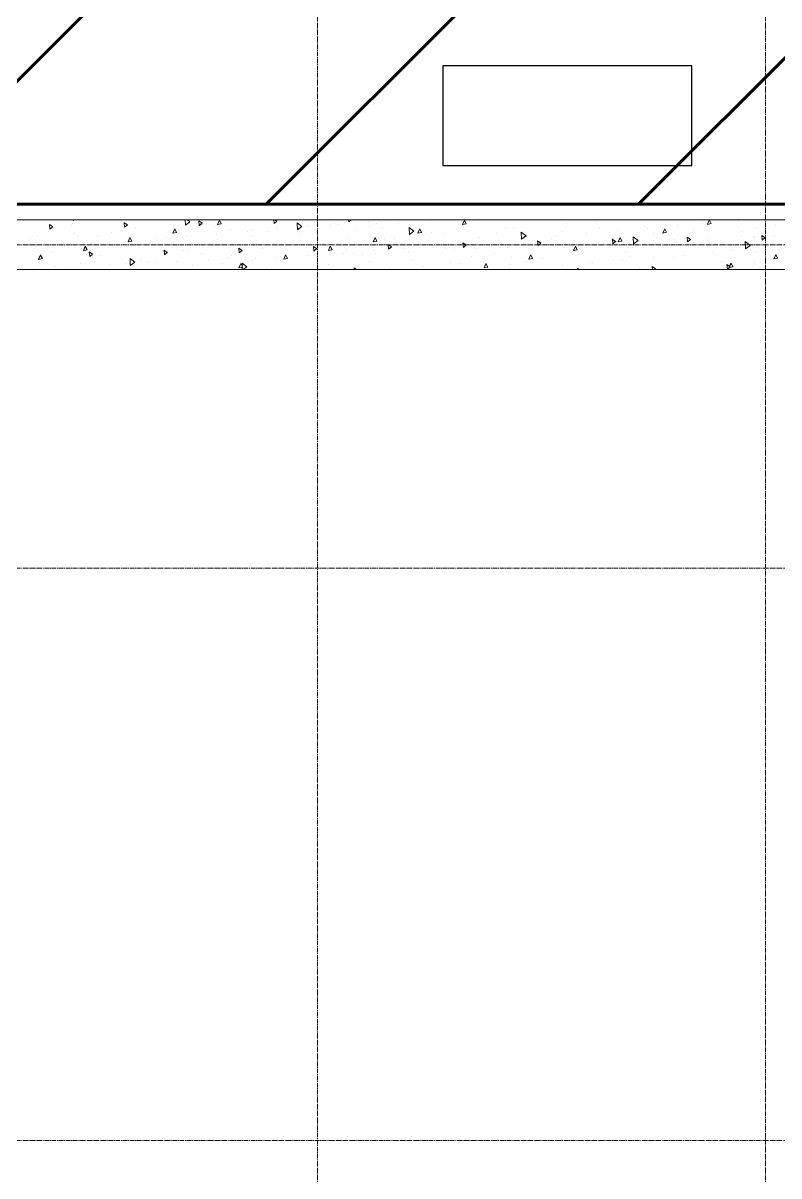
# Model space of a CAD drawing. Header units: millimetres. Extents: x 470010 to 1231400, y -134005 to 421770.
# Drawn here: x 675891 to 678927, y -8853 to -4221 of the extents above; entities that cross this region are included whole.
import ezdxf
from ezdxf.enums import TextEntityAlignment as Align

# ---------------------------------------------------------------- set-up
doc = ezdxf.new("R2010")
doc.units = ezdxf.units.MM
doc.linetypes.add('CENTER2', pattern=[28.575, 19.05, -3.175, 3.175, -3.175])
doc.layers.get('Defpoints').update_dxf_attribs({"color": 140})
for name, color, linetype, lineweight in [('0) шп потолок', 3, 'Continuous', 60), ('АР_Стены ПЕНОблок', 52, 'Continuous', 20), ('АР_Штриховка', 8, 'Continuous', 0)]:
    doc.layers.add(name, color=color, linetype=linetype, lineweight=lineweight)
doc.layers.add('АР_Делит', color=120, linetype='Continuous', lineweight=0, plot=False)
doc.layers.add('РД_Оси_100', color=7, linetype='Continuous', lineweight=0, true_color=0x525252)
doc.styles.add('style1', font='ARIALN.TTF')

# ---------------------------------------------------------------- blocks, each defined once
blk = doc.blocks.new('СОШ_2200_АР_ОСИ_М100_28.05.24')
at = {"layer": 'АР_Делит', "color": 251, "linetype": 'CENTER2', "true_color": 0x636466}
blk.add_line((-5954.958, 87200), (47367.08, 87200), dxfattribs=at)
at = {"layer": 'РД_Оси_100', "color": 251, "linetype": 'CENTER2', "true_color": 0x636466}
for p, q in [((4200, -6155), (4200, 139938.679)), ((-5954.958, 88500), (119910, 88500)), ((-5954.958, 84900), (119910, 84900))]:
    blk.add_line(p, q, dxfattribs=at)
blk.add_lwpolyline([(5849.555, 139938.679), (6000, 139538.679), (6000, -6194.559)], dxfattribs=at)
blk = doc.blocks.new('A$C9108343f')
at = {"color": 18, "true_color": 0x000000}
for p, q in [((12859.2, 95973.5), (11859.2, 95973.5)), ((11859.2, 95973.5), (11859.2, 95573.5)), ((12859.2, 95573.5), (12859.2, 95973.5)), ((11859.2, 95573.5), (12859.2, 95573.5))]:
    blk.add_line(p, q, dxfattribs=at)
at = {"layer": '0) шп потолок'}
blk.add_lwpolyline([(22255.1, 95417.4), (7555, 95417.4)], dxfattribs=at)
at = {"layer": 'АР_Стены ПЕНОблок', "color": 18, "linetype": 'Continuous', "lineweight": 20, "true_color": 0x000000}
for p, q in [((13256, 95355), (9905, 95355)), ((9905, 95155), (13256, 95155))]:
    blk.add_line(p, q, dxfattribs=at)
at = {"layer": 'АР_Штриховка', "color": 18, "linetype": 'Continuous', "lineweight": 0, "true_color": 0x000000}
for p, q in [((10173.8, 95352.5), (10173.8, 95352.5)), ((10291.9, 95326.8), (10278.6, 95336)), ((10280.4, 95317.3), (10278.8, 95336.3)), ((10368.6, 95333.5), (10368.6, 95333.5)), ((10371.4, 95340.7), (10371.4, 95340.7)), ((10374.7, 95352.3), (10374.6, 95355)), ((10374.6, 95352.4), (10378.2, 95355)), ((10433.4, 95354.4), (10433.4, 95354.4)), ((10592, 95334.2), (10578.7, 95343.4)), ((10580.5, 95324.7), (10578.9, 95343.7)), ((10580.5, 95324.7), (10592.2, 95334.5)), ((10824.6, 95333.4), (10824.2, 95355)), ((10824.5, 95333.5), (10842.9, 95346.9)), ((10843, 95346.9), (10832.7, 95355)), ((10867.5, 95338.9), (10867.5, 95338.9)), ((10892.1, 95341.6), (10878.8, 95350.8)), ((10880.6, 95332.1), (10879, 95351.1)), ((10880.7, 95332.1), (10892.3, 95341.9)), ((10895.2, 95337.4), (10895.2, 95337.4)), ((10953.5, 95335.7), (10961.2, 95353.1)), ((10953.5, 95335.6), (10968.5, 95338.5)), ((10968.5, 95338.5), (10961.3, 95353)), ((11180.8, 95339.5), (11179.4, 95355)), ((11180.8, 95339.5), (11192.4, 95349.3)), ((11192.2, 95349), (11183.5, 95355)), ((11274.5, 95314.5), (11273.9, 95343.1)), ((11292.9, 95327.9), (11273.9, 95343)), ((11351.2, 95348.9), (11351.2, 95348.9)), ((11405.7, 95332.3), (11405.7, 95332.3)), ((11421.9, 95341.4), (11421.9, 95341.4)), ((11437.7, 95337.9), (11437.7, 95337.9)), ((11480.9, 95346.8), (11480.2, 95355)), ((11480.9, 95346.8), (11490.6, 95355)), ((11559.8, 95348.2), (11559.8, 95348.2)), ((11592.2, 95340.5), (11592.2, 95340.5)), ((11674.7, 95344.1), (11674.7, 95344.1)), ((11781, 95354.2), (11780.9, 95355)), ((11781, 95354.2), (11781.9, 95355)), ((11806.1, 95349.8), (11806.1, 95349.8)), ((11920.1, 95335.6), (11920.1, 95335.6)), ((11937.6, 95336.2), (11945.3, 95353.7)), ((11937.7, 95336.1), (11952.6, 95339)), ((11952.6, 95339), (11945.4, 95353.5)), ((11948.5, 95345.3), (11948.5, 95345.3)), ((11982.1, 95349.4), (11982.1, 95349.4)), ((12353.8, 95341.1), (12353.8, 95341.1)), ((12475.1, 95349.3), (12475.1, 95349.3)), ((12899.9, 95343.8), (12899.9, 95343.8)), ((12921.7, 95336.8), (12929.5, 95354.2)), ((12921.8, 95336.6), (12936.8, 95339.5)), ((12924, 95340.1), (12924, 95340.1)), ((12936.8, 95339.5), (12929.5, 95354)), ((13001.8, 95353.3), (13001.8, 95353.3)), ((13046.1, 95350.4), (13046.1, 95350.4)), ((13196.2, 95331.5), (13196.2, 95331.5)), ((10231.4, 95290.6), (10231.4, 95290.6)), ((10280.4, 95317.3), (10292.1, 95327.1)), ((10379.9, 95298.8), (10379.9, 95298.8)), ((10390.9, 95288), (10390.9, 95288)), ((10473.4, 95291.6), (10473.4, 95291.6)), ((10526.9, 95305.5), (10526.9, 95305.5)), ((10563, 95311.7), (10563, 95311.7)), ((10604.8, 95297.4), (10604.8, 95297.4)), ((10623.7, 95318.9), (10623.7, 95318.9)), ((10745.6, 95284.3), (10745.6, 95284.3)), ((10758.1, 95294.5), (10758.1, 95294.5)), ((10773.9, 95300.8), (10781.7, 95318.2)), ((10774, 95300.7), (10789, 95303.6)), ((10789, 95303.6), (10781.7, 95318.1)), ((10791.4, 95305.5), (10791.4, 95305.5)), ((10828.5, 95288), (10828.5, 95288)), ((10873.8, 95309.1), (10873.8, 95309.1)), ((10939.1, 95327.2), (10939.1, 95327.2)), ((10950.2, 95297.8), (10950.2, 95297.8)), ((11005.3, 95314.8), (11005.3, 95314.8)), ((11072.3, 95308.1), (11072.3, 95308.1)), ((11089.7, 95315.7), (11089.7, 95315.7)), ((11095.8, 95292.2), (11095.8, 95292.2)), ((11157.8, 95306), (11157.8, 95306)), ((11191.8, 95323), (11191.8, 95323)), ((11194, 95317.8), (11194, 95317.8)), ((11274.3, 95326.6), (11274.3, 95326.6)), ((11274.4, 95314.5), (11292.8, 95328)), ((11284.7, 95298.5), (11284.7, 95298.5)), ((11316, 95328.1), (11316, 95328.1)), ((11507.9, 95313.9), (11507.9, 95313.9)), ((11569.9, 95327.7), (11569.9, 95327.7)), ((11616.3, 95319.7), (11616.3, 95319.7)), ((11724.4, 95295.6), (11723.8, 95324.1)), ((11742.8, 95309), (11723.8, 95324.1)), ((11724.3, 95295.6), (11742.8, 95309.1)), ((11758.1, 95301.4), (11765.8, 95318.8)), ((11758.1, 95301.2), (11773.1, 95304.1)), ((11773.1, 95304.1), (11765.9, 95318.6)), ((11811.3, 95302.5), (11811.3, 95302.5)), ((11866.2, 95301), (11866.2, 95301)), ((12075.6, 95300.4), (12075.6, 95300.4)), ((12110, 95321.1), (12110, 95321.1)), ((12142.9, 95323.6), (12142.9, 95323.6)), ((12174.3, 95276.6), (12173.7, 95305.2)), ((12192.7, 95290.1), (12173.7, 95305.2)), ((12174.2, 95276.7), (12192.7, 95290.2)), ((12314.8, 95290.2), (12314.8, 95290.2)), ((12338, 95306.4), (12338, 95306.4)), ((12436.5, 95300), (12436.5, 95300)), ((12487.7, 95322.1), (12487.7, 95322.1)), ((12532.8, 95287.3), (12532.8, 95287.3)), ((12558.6, 95310.3), (12558.6, 95310.3)), ((12562.7, 95267), (12570.4, 95284.4)), ((12577.7, 95269.7), (12570.5, 95284.2)), ((12624.2, 95257.7), (12623.6, 95286.3)), ((12642.6, 95271.2), (12623.6, 95286.2)), ((12644.5, 95287.2), (12644.5, 95287.2)), ((12669.6, 95327.6), (12669.6, 95327.6)), ((12680.3, 95320), (12680.3, 95320)), ((12706.5, 95301), (12706.5, 95301)), ((12742.2, 95301.9), (12750, 95319.3)), ((12742.3, 95301.7), (12757.2, 95304.6)), ((12757.2, 95304.6), (12750, 95319.1)), ((12802.3, 95330.3), (12802.3, 95330.3)), ((12852.8, 95275.7), (12839.5, 95284.9)), ((12841.3, 95266.2), (12839.7, 95285.2)), ((12864.6, 95310.4), (12864.6, 95310.4)), ((13056.6, 95308.9), (13056.6, 95308.9)), ((13059.4, 95291.3), (13059.4, 95291.3)), ((13107.2, 95287.7), (13107.2, 95287.7)), ((13118.6, 95322.6), (13118.6, 95322.6)), ((13152.9, 95283), (13139.6, 95292.2)), ((13141.5, 95273.6), (13139.8, 95292.5)), ((13189.6, 95291.3), (13189.6, 95291.3)), ((10204.4, 95279.9), (10204.4, 95279.9)), ((10271.5, 95248.8), (10271.5, 95248.8)), ((10333.5, 95262.6), (10333.5, 95262.6)), ((10340.9, 95247.9), (10340.9, 95247.9)), ((10414.9, 95231), (10422.6, 95248.4)), ((10429.9, 95233.8), (10422.7, 95248.3)), ((10426.2, 95271.5), (10426.2, 95271.5)), ((10462.6, 95257.7), (10462.6, 95257.7)), ((10584.7, 95268), (10584.7, 95268)), ((10594.4, 95265.9), (10602.2, 95283.3)), ((10594.5, 95265.8), (10609.4, 95268.7)), ((10609.4, 95268.7), (10602.2, 95283.2)), ((10620.6, 95249.7), (10620.6, 95249.7)), ((10683.7, 95270.5), (10683.7, 95270.5)), ((10706.4, 95277.8), (10706.4, 95277.8)), ((10952.8, 95275.4), (10952.8, 95275.4)), ((11052.1, 95231.4), (11038.8, 95240.6)), ((11040.7, 95221.9), (11039, 95240.9)), ((11134.9, 95240.9), (11134.9, 95240.9)), ((11147.3, 95253.7), (11147.3, 95253.7)), ((11251.3, 95257), (11251.3, 95257)), ((11352.3, 95238.8), (11338.9, 95248)), ((11340.8, 95229.3), (11339.1, 95248.3)), ((11340.8, 95229.3), (11352.5, 95239.1)), ((11378.7, 95260.9), (11378.7, 95260.9)), ((11399, 95231.6), (11406.8, 95249)), ((11414.1, 95234.3), (11406.8, 95248.8)), ((11479.5, 95279.4), (11479.5, 95279.4)), ((11578.6, 95266.5), (11586.3, 95283.9)), ((11578.6, 95266.3), (11593.6, 95269.2)), ((11593.6, 95269.2), (11586.4, 95283.7)), ((11622.5, 95281), (11622.5, 95281)), ((11652.4, 95246.2), (11639, 95255.3)), ((11640.9, 95236.7), (11639.2, 95255.6)), ((11640.9, 95236.7), (11652.6, 95246.5)), ((11663.4, 95278.7), (11663.4, 95278.7)), ((11673.9, 95257.7), (11673.9, 95257.7)), ((11705.1, 95239.9), (11705.1, 95239.9)), ((11820.2, 95243.8), (11820.2, 95243.8)), ((11827.2, 95250.1), (11827.2, 95250.1)), ((11868.9, 95240.5), (11868.9, 95240.5)), ((11882.2, 95257.6), (11882.2, 95257.6)), ((11952.5, 95253.5), (11939.1, 95262.7)), ((11941, 95244), (11939.3, 95263)), ((11941, 95244), (11952.7, 95253.8)), ((11948.9, 95259.9), (11948.9, 95259.9)), ((11988.4, 95238.8), (11988.4, 95238.8)), ((12006.1, 95283.4), (12006.1, 95283.4)), ((12071, 95270.2), (12071, 95270.2)), ((12119.8, 95244.6), (12119.8, 95244.6)), ((12192.7, 95280), (12192.7, 95280)), ((12200.5, 95261.6), (12200.5, 95261.6)), ((12232.3, 95265.5), (12232.3, 95265.5)), ((12252.6, 95260.9), (12239.3, 95270.1)), ((12241.1, 95251.4), (12239.5, 95270.4)), ((12241.1, 95251.4), (12252.8, 95261.2)), ((12294.3, 95279.3), (12294.3, 95279.3)), ((12306.3, 95252.7), (12306.3, 95252.7)), ((12383.2, 95232.1), (12390.9, 95249.5)), ((12388.8, 95256.3), (12388.8, 95256.3)), ((12398.2, 95234.9), (12391, 95249.3)), ((12395.6, 95244.4), (12395.6, 95244.4)), ((12520.2, 95262.1), (12520.2, 95262.1)), ((12552.7, 95268.3), (12539.4, 95277.5)), ((12541.2, 95258.8), (12539.6, 95277.8)), ((12541.2, 95258.8), (12552.9, 95268.6)), ((12562.8, 95266.8), (12577.7, 95269.7)), ((12621.2, 95243.1), (12621.2, 95243.1)), ((12624.1, 95257.8), (12642.6, 95271.3)), ((12706.7, 95270.2), (12706.7, 95270.2)), ((12727.2, 95265.6), (12727.2, 95265.6)), ((12789.2, 95273.8), (12789.2, 95273.8)), ((12800, 95252), (12800, 95252)), ((12841.3, 95266.2), (12853, 95276)), ((12865, 95263.1), (12865, 95263.1)), ((12920.7, 95279.5), (12920.7, 95279.5)), ((12922.2, 95248.4), (12922.2, 95248.4)), ((13074.1, 95238.8), (13073.5, 95267.4)), ((13092.5, 95252.2), (13073.5, 95267.3)), ((13074, 95238.9), (13092.5, 95252.3)), ((13108.8, 95283.2), (13108.8, 95283.2)), ((13141.5, 95273.5), (13153.1, 95283.3)), ((13191.4, 95242.1), (13191.4, 95242.1)), ((10218.8, 95237.7), (10218.8, 95237.7)), ((10235.4, 95196.1), (10243.1, 95213.5)), ((10235.4, 95196), (10250.4, 95198.9)), ((10250.4, 95198.9), (10243.2, 95213.4)), ((10289, 95228.6), (10289, 95228.6)), ((10415, 95230.9), (10429.9, 95233.8)), ((10427, 95213.6), (10427, 95213.6)), ((10451.9, 95216.7), (10438.6, 95225.8)), ((10440.4, 95207.2), (10438.8, 95226.1)), ((10440.4, 95207.2), (10452.1, 95216.9)), ((10483.8, 95209.5), (10483.8, 95209.5)), ((10603.2, 95171.5), (10602.6, 95200)), ((10621.6, 95184.9), (10602.6, 95200)), ((10645.7, 95192.5), (10645.7, 95192.5)), ((10647.3, 95200.8), (10647.3, 95200.8)), ((10752, 95224), (10738.7, 95233.2)), ((10740.5, 95214.5), (10738.9, 95233.5)), ((10740.6, 95214.5), (10752.2, 95224.3)), ((10815.7, 95232.6), (10815.7, 95232.6)), ((10839.1, 95235.3), (10839.1, 95235.3)), ((10891.1, 95220.8), (10891.1, 95220.8)), ((10918.5, 95192.1), (10918.5, 95192.1)), ((10995.9, 95200.4), (10995.9, 95200.4)), ((11010.4, 95213.5), (11010.4, 95213.5)), ((11040.7, 95221.9), (11052.3, 95231.7)), ((11057.9, 95214.2), (11057.9, 95214.2)), ((11105, 95200.3), (11105, 95200.3)), ((11187.5, 95203.9), (11187.5, 95203.9)), ((11204.9, 95191.7), (11204.9, 95191.7)), ((11217.5, 95199.8), (11217.5, 95199.8)), ((11219.5, 95196.7), (11227.3, 95214.1)), ((11219.6, 95196.5), (11234.5, 95199.4)), ((11234.5, 95199.4), (11227.3, 95213.9)), ((11318.9, 95209.6), (11318.9, 95209.6)), ((11339.6, 95210), (11339.6, 95210)), ((11342.3, 95236.5), (11342.3, 95236.5)), ((11399.1, 95231.4), (11414.1, 95234.3)), ((11408, 95222.1), (11408, 95222.1)), ((11461.3, 95219.8), (11461.3, 95219.8)), ((11470, 95235.9), (11470, 95235.9)), ((11505.5, 95217.7), (11505.5, 95217.7)), ((11537.1, 95217.4), (11537.1, 95217.4)), ((11583.4, 95230.1), (11583.4, 95230.1)), ((11587.9, 95221.4), (11587.9, 95221.4)), ((11719.4, 95227.1), (11719.4, 95227.1)), ((11731.5, 95195.7), (11731.5, 95195.7)), ((11905.9, 95235.2), (11905.9, 95235.2)), ((11975.7, 95208.6), (11975.7, 95208.6)), ((12063.7, 95221.4), (12063.7, 95221.4)), ((12133.6, 95203), (12133.6, 95203)), ((12203.7, 95197.2), (12211.4, 95214.6)), ((12203.7, 95197), (12218.7, 95200)), ((12218.7, 95200), (12211.5, 95214.5)), ((12258.2, 95199.7), (12258.2, 95199.7)), ((12377.4, 95223), (12377.4, 95223)), ((12383.2, 95231.9), (12398.2, 95234.9)), ((12387.8, 95230.3), (12387.8, 95230.3)), ((12544.5, 95195.4), (12544.5, 95195.4)), ((12582.1, 95192.2), (12582.1, 95192.2)), ((12590.4, 95225.4), (12590.4, 95225.4)), ((12606.5, 95209.1), (12606.5, 95209.1)), ((12703.8, 95202), (12703.8, 95202)), ((12784.8, 95203.6), (12784.8, 95203.6)), ((12825.9, 95212.2), (12825.9, 95212.2)), ((12947.6, 95222), (12947.6, 95222)), ((12956.7, 95217.1), (12956.7, 95217.1)), ((13018.7, 95230.8), (13018.7, 95230.8)), ((13069.7, 95232.3), (13069.7, 95232.3)), ((13117, 95229.3), (13117, 95229.3)), ((13187.8, 95197.7), (13195.5, 95215.1)), ((13187.9, 95197.6), (13202.8, 95200.5)), ((13202.8, 95200.5), (13195.6, 95215)), ((10233.6, 95170.8), (10233.6, 95170.8)), ((10304.2, 95165.3), (10304.2, 95165.3)), ((10346.6, 95166.6), (10346.6, 95166.6)), ((10386.6, 95168.9), (10386.6, 95168.9)), ((10403.5, 95180.7), (10403.5, 95180.7)), ((10518.1, 95174.6), (10518.1, 95174.6)), ((10583.7, 95178.7), (10583.7, 95178.7)), ((10603.1, 95171.5), (10621.5, 95185)), ((10678.2, 95187.8), (10678.2, 95187.8)), ((10704.6, 95182.8), (10704.6, 95182.8)), ((10730, 95159.7), (10730, 95159.7)), ((10787.1, 95186.4), (10787.1, 95186.4)), ((10852.1, 95169.9), (10852.1, 95169.9)), ((10873.3, 95170.6), (10873.3, 95170.6)), ((10973.8, 95179.7), (10973.8, 95179.7)), ((11040, 95161.8), (11047.7, 95179.2)), ((11040.1, 95161.6), (11055, 95164.5)), ((11055, 95164.5), (11047.8, 95179)), ((11053, 95155), (11052.5, 95181.1)), ((11071.5, 95166), (11052.5, 95181)), ((11056.3, 95155), (11071.4, 95166.1)), ((11095.8, 95190), (11095.8, 95190)), ((11151.4, 95165.2), (11151.4, 95165.2)), ((11399.9, 95174.5), (11399.9, 95174.5)), ((11502.6, 95155), (11502.4, 95162.2)), ((11511.4, 95155), (11502.4, 95162.1)), ((11563.5, 95186.9), (11563.5, 95186.9)), ((11594.7, 95155.5), (11594.7, 95155.5)), ((11646, 95162.9), (11646, 95162.9)), ((11782.2, 95165.7), (11782.2, 95165.7)), ((11889.8, 95182.9), (11889.8, 95182.9)), ((11926.5, 95178.5), (11926.5, 95178.5)), ((12024.1, 95162.3), (12031.9, 95179.7)), ((12024.2, 95162.2), (12039.2, 95165.1)), ((12039.2, 95165.1), (12031.9, 95179.6)), ((12121.3, 95159.4), (12121.3, 95159.4)), ((12132.4, 95173.7), (12132.4, 95173.7)), ((12194.4, 95187.4), (12194.4, 95187.4)), ((12216.3, 95161.9), (12216.3, 95161.9)), ((12338.4, 95172.1), (12338.4, 95172.1)), ((12406.4, 95155), (12399.3, 95159.9)), ((12399.9, 95155), (12399.5, 95160.2)), ((12453.2, 95182.5), (12453.2, 95182.5)), ((12460.1, 95181.9), (12460.1, 95181.9)), ((12648, 95163.4), (12648, 95163.4)), ((12712.7, 95158.1), (12699.4, 95167.3)), ((12700.7, 95155), (12699.6, 95167.6)), ((12700, 95160.2), (12700, 95160.2)), ((12708.9, 95155), (12712.9, 95158.4)), ((12833.9, 95156.8), (12833.9, 95156.8)), ((12979.8, 95186.4), (12979.8, 95186.4)), ((13012.8, 95165.5), (12999.5, 95174.7)), ((13001.4, 95156), (12999.7, 95175)), ((13001.4, 95156), (13013, 95165.8)), ((13008.3, 95162.8), (13016, 95180.2)), ((13008.3, 95162.7), (13023.3, 95165.6)), ((13023.3, 95165.6), (13016.1, 95180.1)), ((13020.4, 95165), (13020.4, 95165)), ((13102.9, 95168.6), (13102.9, 95168.6)), ((13112.2, 95181.9), (13112.2, 95181.9)), ((13132.4, 95165.1), (13132.4, 95165.1)), ((13174.6, 95167.3), (13174.6, 95167.3))]:
    blk.add_line(p, q, dxfattribs=at)
at = {"layer": 'РД_Оси_100'}
blk.add_blockref('СОШ_2200_АР_ОСИ_М100_28.05.24', (7155, 6755), dxfattribs=at)
at = {"layer": 'Defpoints', "color": 18, "true_color": 0x000000, "style": 'style1'}
for p in [(143949.3, 316089.1), (143975, 281639.5), (143890.4, 273244.7), (143840, 264276.8), (143967.8, 254892.4), (12252, 104178.1), (12382.6, 96023.1)]:
    blk.add_attdef('АР-ПОМЕЩЕНИЕ:НАИМЕНОВАНИЕ', text='', height=100, dxfattribs=at).set_placement(p, align=Align.MIDDLE)
at = {"layer": 'Defpoints', "color": 18, "true_color": 0x000000, "style": 'style1', "flags": 8}
for p in [(143951.3, 279099.1), (143848.3, 269251.1), (143875.3, 260094.2), (144049.7, 250824.7), (163419.3, 238153.4), (155897.5, 237966), (183037.2, 237966), (143342.9, 237876.2)]:
    blk.add_attdef('АР-ПОМЕЩЕНИЕ:НАИМЕНОВАНИЕ', text='', height=100, dxfattribs=at).set_placement(p, align=Align.MIDDLE)

msp = doc.modelspace()

# ---------------------------------------------------------------- hatches: boundary and pattern name
at = {"layer": '0) шп потолок'}
h = msp.add_hatch(dxfattribs=at)
h.set_pattern_fill('ANSI31', color=3, scale=333)
h.paths.add_polyline_path([(692573.57, -5368.49), (692340.917, -5368.49), (692340.917, -4949.182), (692340.917, -4948.816), (692557.589, -4948.816), (692557.589, -3260.628), (692340.917, -3260.628), (692340.917, -2811.242), (691447.991, -2811.242), (691423.57, -2835.663), (691423.57, -3061.242), (690923.57, -3061.242), (690923.57, -2811.242), (685723.57, -2811.242), (685723.57, -3061.242), (685223.57, -3061.242), (685223.57, -2811.242), (679436.899, -2811.242), (679423.57, -2824.571), (679423.57, -3061.242), (678923.57, -3061.242), (678923.57, -2811.242), (674843.57, -2811.242), (674843.57, -3131.242), (672973.57, -3131.242), (672973.57, -4861.242), (673273.57, -4861.242), (673273.57, -4948.816), (678973.57, -4948.816), (678973.57, -4911.242), (679373.57, -4911.242), (685273.57, -4937.019), (685273.57, -4911.242), (685673.57, -4911.242), (687973.686, -4948.816), (687973.686, -5011.242), (687973.944, -5011.242), (687973.944, -8731.242), (690973.57, -8731.242), (690973.57, -6211.242), (692573.57, -6211.242)])

# ---------------------------------------------------------------- linework, layer by layer
at = {"color": 18, "true_color": 0x000000}
for p, q in [((678577.806, -4392.696), (677577.806, -4392.696)), ((677577.806, -4392.696), (677577.806, -4792.696)), ((678577.806, -4792.696), (678577.806, -4392.696)), ((677577.806, -4792.696), (678577.806, -4792.696))]:
    msp.add_line(p, q, dxfattribs=at)
at = {"layer": '0) шп потолок'}
msp.add_lwpolyline([(687973.686, -4948.816), (673273.57, -4948.816)], dxfattribs=at)
at = {"layer": 'АР_Стены ПЕНОблок', "color": 18, "linetype": 'Continuous', "lineweight": 20, "true_color": 0x000000}
for p, q in [((678974.57, -5011.242), (675623.569, -5011.242)), ((675623.569, -5211.242), (678974.57, -5211.242))]:
    msp.add_line(p, q, dxfattribs=at)
at = {"layer": 'АР_Штриховка', "color": 18, "linetype": 'Continuous', "lineweight": 0, "true_color": 0x000000}
for p, q in [((676010.514, -5039.401), (675997.18, -5030.219)), ((675999.03, -5048.904), (675997.37, -5029.927)), ((675999.036, -5048.912), (676010.711, -5039.115)), ((676093.195, -5013.872), (676096.79, -5011.242)), ((676093.308, -5013.913), (676093.253, -5011.242)), ((676310.627, -5032.025), (676297.292, -5022.844)), ((676299.143, -5041.528), (676297.483, -5022.55)), ((676299.149, -5041.535), (676310.824, -5031.739)), ((676492.548, -5065.422), (676500.296, -5048.019)), ((676507.567, -5062.667), (676500.355, -5048.172)), ((676543.215, -5032.833), (676542.769, -5011.242)), ((676543.101, -5032.792), (676561.552, -5019.296)), ((676561.622, -5019.392), (676551.327, -5011.242)), ((676610.739, -5024.649), (676597.405, -5015.468)), ((676599.256, -5034.151), (676597.596, -5015.174)), ((676599.262, -5034.158), (676610.937, -5024.362)), ((676672.068, -5030.527), (676679.816, -5013.124)), ((676672.126, -5030.681), (676687.086, -5027.773)), ((676687.087, -5027.772), (676679.875, -5013.276)), ((676899.369, -5026.774), (676898.01, -5011.242)), ((676899.375, -5026.782), (676911.05, -5016.985)), ((676910.852, -5017.274), (676902.092, -5011.242)), ((677011.529, -5038.312), (676992.488, -5023.239)), ((676993.122, -5051.753), (676992.532, -5023.184)), ((676993.008, -5051.711), (677011.458, -5038.215)), ((677199.482, -5019.398), (677198.769, -5011.242)), ((677199.489, -5019.405), (677209.217, -5011.242)), ((677461.436, -5057.232), (677442.395, -5042.16)), ((677443.03, -5070.673), (677442.439, -5042.104)), ((677476.688, -5064.888), (677484.436, -5047.485)), ((677491.706, -5062.132), (677484.495, -5047.637)), ((677499.596, -5012.021), (677499.527, -5011.242)), ((677499.602, -5012.028), (677500.539, -5011.242)), ((677656.208, -5029.992), (677663.956, -5012.589)), ((677656.266, -5030.146), (677671.226, -5027.238)), ((677671.226, -5027.237), (677664.015, -5012.742)), ((678460.828, -5064.353), (678468.576, -5046.95)), ((678475.846, -5061.598), (678468.634, -5047.103)), ((678640.348, -5029.458), (678648.096, -5012.055)), ((678640.405, -5029.612), (678655.365, -5026.704)), ((678655.366, -5026.703), (678648.154, -5012.207)), ((676313.028, -5100.317), (676320.776, -5082.914)), ((676328.047, -5097.562), (676320.835, -5083.067)), ((676492.606, -5065.576), (676507.566, -5062.668)), ((677297.168, -5099.783), (677304.916, -5082.38)), ((677312.186, -5097.027), (677304.975, -5082.532)), ((677442.914, -5070.631), (677461.365, -5057.135)), ((677476.746, -5065.041), (677491.706, -5062.133)), ((677911.343, -5076.153), (677892.302, -5061.08)), ((677892.937, -5089.592), (677892.346, -5061.024)), ((677892.821, -5089.551), (677911.271, -5076.055)), ((678271.32, -5097.948), (678257.985, -5088.767)), ((678259.84, -5107.445), (678258.18, -5088.467)), ((678281.308, -5099.248), (678289.056, -5081.845)), ((678296.326, -5096.493), (678289.114, -5081.998)), ((678361.25, -5095.073), (678342.208, -5080)), ((678342.844, -5108.512), (678342.253, -5079.943)), ((678342.727, -5108.47), (678361.178, -5094.974)), ((678460.885, -5064.507), (678475.845, -5061.599)), ((678571.432, -5090.572), (678558.097, -5081.391)), ((678559.953, -5100.068), (678558.293, -5081.09)), ((678559.959, -5100.075), (678571.634, -5090.279)), ((678871.545, -5083.197), (678858.21, -5074.015)), ((678860.066, -5092.691), (678858.406, -5073.714)), ((678860.073, -5092.698), (678871.747, -5082.902)), ((676133.508, -5135.212), (676141.256, -5117.809)), ((676133.566, -5135.366), (676148.526, -5132.458)), ((676148.527, -5132.457), (676141.315, -5117.962)), ((676170.533, -5149.578), (676157.198, -5140.397)), ((676159.049, -5159.081), (676157.388, -5140.104)), ((676313.086, -5100.471), (676328.046, -5097.563)), ((676470.645, -5142.202), (676457.31, -5133.021)), ((676459.162, -5151.704), (676457.501, -5132.727)), ((676770.757, -5134.827), (676757.423, -5125.645)), ((676759.275, -5144.328), (676757.614, -5125.35)), ((676759.281, -5144.335), (676770.955, -5134.539)), ((677070.87, -5127.451), (677057.535, -5118.269)), ((677059.388, -5136.951), (677057.728, -5117.974)), ((677059.394, -5136.958), (677071.068, -5127.162)), ((677117.648, -5134.678), (677125.396, -5117.275)), ((677117.706, -5134.832), (677132.666, -5131.924)), ((677132.666, -5131.922), (677125.455, -5117.427)), ((677297.226, -5099.936), (677312.186, -5097.029)), ((677370.982, -5120.075), (677357.648, -5110.894)), ((677359.501, -5129.574), (677357.841, -5110.597)), ((677359.507, -5129.582), (677371.181, -5119.786)), ((677671.095, -5112.699), (677657.76, -5103.518)), ((677659.614, -5122.198), (677657.954, -5103.22)), ((677659.62, -5122.205), (677671.295, -5112.409)), ((677971.207, -5105.324), (677957.873, -5096.142)), ((677959.727, -5114.821), (677958.067, -5095.844)), ((677959.733, -5114.828), (677971.408, -5105.032)), ((678101.788, -5134.144), (678109.536, -5116.74)), ((678101.845, -5134.297), (678116.805, -5131.389)), ((678116.806, -5131.388), (678109.594, -5116.893)), ((678259.846, -5107.452), (678271.521, -5097.656)), ((678281.365, -5099.402), (678296.325, -5096.494)), ((678811.157, -5113.993), (678792.115, -5098.92)), ((678792.751, -5127.432), (678792.16, -5098.863)), ((678792.633, -5127.39), (678811.084, -5113.894)), ((675953.988, -5170.107), (675961.736, -5152.704)), ((675954.046, -5170.261), (675969.006, -5167.353)), ((675969.007, -5167.352), (675961.795, -5152.857)), ((676159.055, -5159.088), (676170.729, -5149.292)), ((676340.212, -5181.345), (676321.171, -5166.272)), ((676321.805, -5194.786), (676321.215, -5166.217)), ((676321.691, -5194.745), (676340.142, -5181.249)), ((676459.168, -5151.712), (676470.842, -5141.916)), ((676758.608, -5204.468), (676766.356, -5187.065)), ((676773.626, -5201.713), (676766.415, -5187.218)), ((676790.119, -5200.265), (676771.078, -5185.193)), ((676771.661, -5211.242), (676771.122, -5185.137)), ((676938.128, -5169.573), (676945.876, -5152.17)), ((676938.186, -5169.727), (676953.146, -5166.819)), ((676953.146, -5166.818), (676945.935, -5152.323)), ((677742.748, -5203.934), (677750.496, -5186.531)), ((677757.766, -5201.178), (677750.554, -5186.683)), ((677922.268, -5169.039), (677930.016, -5151.636)), ((677922.325, -5169.192), (677937.285, -5166.284)), ((677937.286, -5166.283), (677930.074, -5151.788)), ((678726.888, -5203.399), (678734.636, -5185.996)), ((678741.906, -5200.644), (678734.694, -5186.149)), ((678906.408, -5168.504), (678914.156, -5151.101)), ((678906.465, -5168.658), (678921.425, -5165.75)), ((678921.426, -5165.749), (678914.214, -5151.254)), ((676758.666, -5204.622), (676773.626, -5201.714)), ((676774.91, -5211.242), (676790.049, -5200.169)), ((677229.991, -5211.242), (677220.985, -5204.113)), ((677221.177, -5211.242), (677221.029, -5204.057)), ((677742.805, -5204.087), (677757.765, -5201.179)), ((678125.04, -5211.242), (678117.891, -5206.319)), ((678118.542, -5211.242), (678118.085, -5206.02)), ((678431.338, -5208.125), (678418.003, -5198.944)), ((678419.301, -5211.242), (678418.198, -5198.644)), ((678427.476, -5211.242), (678431.539, -5207.832)), ((678731.45, -5200.749), (678718.116, -5191.568)), ((678719.972, -5210.245), (678718.312, -5191.267)), ((678719.978, -5210.252), (678731.652, -5200.456)), ((678726.945, -5203.553), (678741.905, -5200.645))]:
    msp.add_line(p, q, dxfattribs=at)

# ---------------------------------------------------------------- block references
msp.add_blockref('A$C9108343f', (665718.612, -100366.242))
at = {"layer": 'РД_Оси_100'}
msp.add_blockref('СОШ_2200_АР_ОСИ_М100_28.05.24', (672873.57, -93611.242), dxfattribs=at)

doc.saveas('drawing.dxf')
